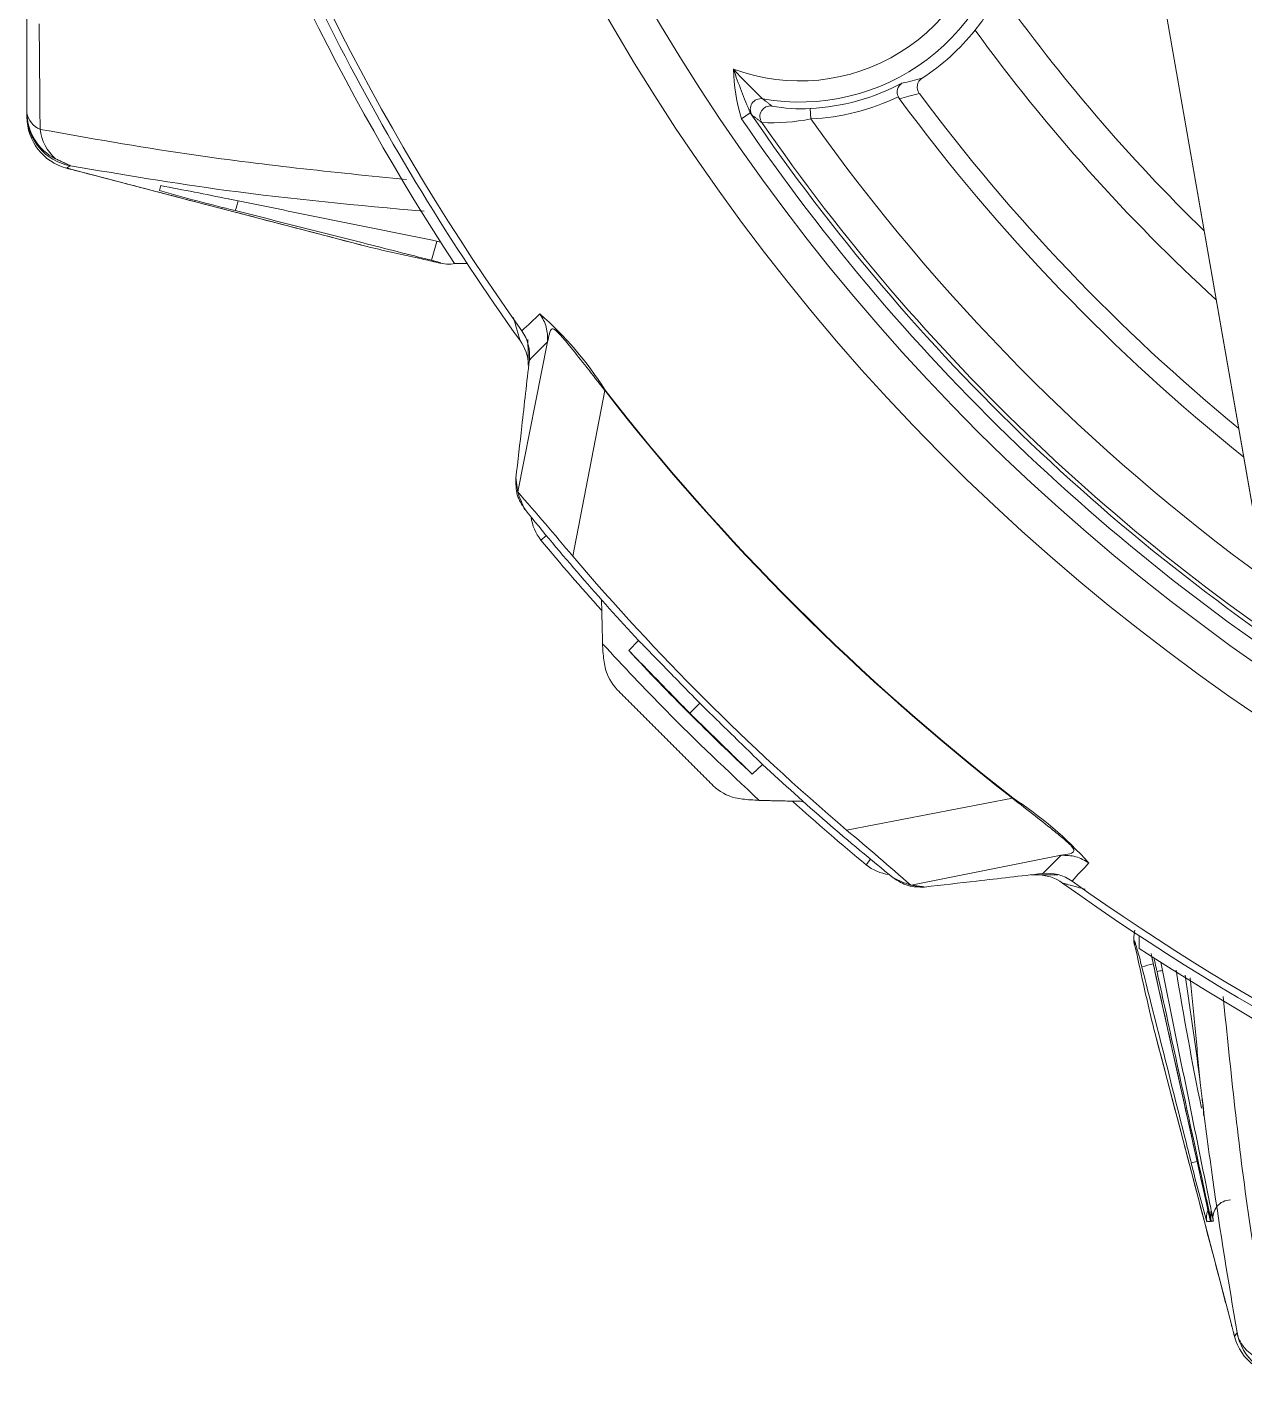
# Model space of a CAD drawing. Extents: x 8 to 113, y 2 to 87.
# Drawn here: x 103.543 to 105.271, y 33.388 to 35.304 of the extents above; entities that cross this region are included whole.
import ezdxf

# ---------------------------------------------------------------- set-up
doc = ezdxf.new("R2010")
doc.units = 0
doc.header["$MEASUREMENT"] = 0
doc.layers.add('OBJECT', color=7, linetype='CONTINUOUS')

msp = doc.modelspace()

# ---------------------------------------------------------------- linework, layer by layer
at = {"layer": 'OBJECT', "linetype": 'Continuous', "lineweight": 15}
for p, q in [((105.1171, 35.5749), (105.3032, 34.5092)), ((105.1171, 35.5744), (105.3032, 34.5087)), ((104.5701, 35.1821), (104.5577, 35.1737)), ((104.6561, 35.1735), (104.6554, 35.1885)), ((104.0241, 34.9927), (104.0241, 34.9927)), ((104.1679, 34.9682), (104.1499, 34.9682)), ((104.2397, 34.6439), (104.2822, 34.857)), ((104.318, 34.5524), (104.3633, 34.788)), ((104.2805, 34.5817), (104.2728, 34.5753)), ((104.3976, 34.4184), (104.4114, 34.4329)), ((104.4841, 34.3296), (104.4983, 34.3438)), ((104.5728, 34.2431), (104.5874, 34.2569)), ((104.7069, 34.1635), (104.9425, 34.2088)), ((104.741, 34.122), (104.7346, 34.1143)), ((104.7984, 34.0853), (105.0115, 34.1277)), ((105.1227, 33.9954), (105.1227, 34.0134)), ((105.1449, 33.9625), (105.2239, 33.6077)), ((105.1449, 33.9625), (105.1449, 33.9625)), ((105.1448, 33.8759), (105.2535, 33.4612)), ((105.1448, 33.8759), (105.1448, 33.8759))]:
    msp.add_line(p, q, dxfattribs=at)
at = {"layer": 'OBJECT', "linetype": 'Continuous', "lineweight": 15, "flags": 128}
msp.add_lwpolyline([(103.6051, 35.102), (103.7476, 35.0648), (104.0241, 34.9927)], dxfattribs=at)
at = {"layer": 'OBJECT', "linetype": 'Continuous', "lineweight": 15}
for centre, radius, start, end in [((106.9727, 36.8182), 3.0068, 199.7991, 266.1975), ((106.9727, 36.8182), 2.9472, 200.4368, 266.0663), ((106.9727, 36.8182), 3.375, 198.2807, 213.2401), ((106.9727, 36.8182), 3.36, 198.4108, 215.6734), ((106.9727, 36.8182), 3.35, 198.5143, 215.5044), ((-33.9188, 19.7143), 140.0874, 6.074565, 6.530405), ((104.6403, 35.4982), 0.2708, 249.6584, 353.9888), ((104.6403, 35.4982), 0.3008, 259.9202, 353.9888), ((104.7208, 35.4408), 0.2199, 320.021, 336.8927), ((106.9727, 36.8182), 2.5186, 215.5324, 225.7382), ((104.6403, 35.4982), 0.3186, 303.0564, 321.4145), ((106.9727, 36.8182), 2.5781, 216.091, 227.5326), ((105.2899, 35.495), 0.7848, 198.6254, 203.4916), ((105.0912, 35.7382), 0.7355, 222.1819, 226.7951), ((104.808, 35.2509), 0.2619, 181.4315, 197.1394), ((104.6403, 35.4982), 0.3101, 272.7893, 297.9305), ((104.7934, 35.2118), 0.0147, 122.0088, 208.0606), ((104.8222, 35.2186), 0.015, 122.9148, 216.573), ((104.5851, 35.1873), 0.015, 80.0239, 214.2268), ((104.6403, 35.4982), 0.3251, 272.7893, 295.5214), ((106.9727, 36.8182), 2.7223, 216.4098, 231.3094), ((106.9727, 36.8182), 2.6951, 216.6431, 230.6511), ((103.5727, 35.187), 0.0305, 189.6089, 247.9574), ((103.6156, 35.1823), 0.0729, 180.3225, 243.6424), ((103.6177, 35.1808), 0.075, 180.0001, 259.7109), ((103.6178, 35.1762), 0.0751, 179.9801, 255.3391), ((106.9727, 36.8182), 2.9067, 214.2537, 238.5533), ((104.5988, 35.177), 0.015, 82.7284, 214.5594), ((104.6405, 35.3932), 0.2053, 258.8355, 274.1759), ((103.6283, 35.1673), 0.0676, 187.2887, 228.1154), ((106.9727, 36.8182), 2.9217, 214.2537, 238.8549), ((104.6017, 35.4391), 0.2711, 266.7682, 281.5754), ((106.9727, 36.8182), 2.901, 214.6589, 238.3816), ((106.9727, 36.8182), 2.841, 215.3738, 233.958), ((103.5602, 35.1718), 0.0783, 299.504, 304.2679), ((108.1397, 33.93), 4.5544, 165.3883, 165.4791), ((104.4869, 37.7095), 2.7439, 254.0036, 256.3318), ((100.6397, 19.0863), 16.2889, 78.70961, 79.05438), ((103.7063, 35.0901), 0.1403, 340.5383, 346.4128), ((104.1099, 35.3185), 0.3369, 255.2365, 256.9113), ((103.7331, 35.0955), 0.4032, 342.269, 346.2418), ((104.1413, 35.0178), 0.0505, 253.7472, 280.9366), ((113.9023, 37.6795), 10.0626, 196.08522, 196.27922), ((103.5754, 35.6153), 1.0003, 312.0657, 314.0835), ((103.9414, 34.521), 0.5, 32.3343, 48.71), ((104.1967, 34.8378), 0.06, 353.4816, 35.5044), ((104.1928, 34.8226), 0.062, 1, 35.6734), ((107.1946, 31.9364), 4.1246, 134.9187, 135.4287), ((104.2422, 34.9432), 0.1968, 307.948, 308.1563), ((106.9717, 36.8172), 3.3047, 217.8807, 232.1193), ((106.9729, 36.8185), 3.3058, 217.8845, 232.1155), ((100.8218, 31.6403), 4.5501, 39.7923, 41.308), ((104.4091, 34.6991), 0.1781, 198.0463, 206.7885), ((106.9727, 36.8182), 3.5, 218.9328, 222.9616), ((104.3205, 34.615), 0.062, 186.4417, 219.7171), ((106.9727, 36.8182), 3.51, 219.7171, 221.8637), ((106.9727, 36.8182), 3.4902, 220.4808, 229.5192), ((106.9727, 36.8182), 3.52, 222.9828, 227.0172), ((104.4308, 34.4107), 0.0689, 193.7542, 223.9273), ((106.9727, 36.8182), 3.5, 227.0384, 231.0672), ((104.5652, 34.2763), 0.069, 226.068, 256.2329), ((106.9727, 36.8182), 3.51, 228.1381, 230.3849), ((105.1338, 34.0597), 0.2425, 141.9012, 142.0702), ((104.6381, 33.7431), 0.557, 42.1334, 56.8223), ((101.9116, 30.8039), 4.3704, 48.6608, 50.2388), ((102.0206, 37.1108), 4.2243, 314.5773, 315.0753), ((104.7742, 34.1621), 0.062, 230.3849, 263.6603), ((104.9923, 34.0422), 0.06, 54.4956, 96.5184), ((105.7316, 33.4566), 0.9481, 135.8609, 137.9899), ((104.8542, 34.2563), 0.1799, 243.2556, 251.9096), ((104.9776, 34.038), 0.062, 54.3364, 89.981), ((106.9727, 36.8182), 3.36, 234.3364, 266.6557), ((106.9727, 36.8182), 3.35, 234.4956, 266.4858), ((105.1589, 34.01), 0.044, 164.6923, 198.8613), ((106.9727, 36.8182), 3.375, 236.7599, 266.7562), ((105.2429, 33.5706), 0.4154, 103.9927, 106.3004), ((105.9507, 34.1445), 0.8261, 191.2038, 193.0983), ((105.0591, 34.4074), 0.4535, 281.2888, 282.274), ((110.4124, 34.8237), 5.3074, 189.313, 191.4656), ((99.0915, 33.0318), 6.1663, 7.16043, 8.63412), ((105.9953, 34.1018), 0.88, 193.0929, 194.8768), ((105.2427, 33.5423), 0.1554, 104.1253, 107.2736), ((106.9222, 34.1038), 1.7744, 193.4641, 196.2505), ((105.243, 33.6132), 0.025, 156.6543, 193.8434), ((100.9955, 32.7822), 4.3122, 11.0433, 11.3704), ((105.2584, 33.6162), 0.0345, 167.5432, 193.9018), ((105.2523, 33.6132), 0.025, 89.9888, 191.5181), ((104.7617, 37.8685), 4.2856, 276.1209, 276.1901), ((105.243, 33.6124), 0.0186, 158.9087, 193.8931), ((105.3262, 33.4057), 0.0783, 145.7318, 150.5742), ((105.3307, 33.4634), 0.0752, 194.8017, 270.0176), ((105.3353, 33.4632), 0.075, 190.2891, 269.9999), ((105.321, 33.4725), 0.0661, 221.413, 263.1829)]:
    msp.add_arc(centre, radius, start, end, dxfattribs=at)
for points, knots in [([(103.5427, 35.1819), (103.5427, 35.216), (103.5427, 35.2695), (103.5427, 35.3244), (103.5427, 35.3443)], [0, 0, 0, 0, 0.636849, 1, 1, 1, 1]), ([(103.5601, 35.3086), (103.5602, 35.2896), (103.5606, 35.239), (103.5611, 35.1895), (103.5613, 35.1587)], [0, 0, 0, 0, 0.376841, 1, 1, 1, 1]), ([(104.7856, 35.2243), (104.7904, 35.2253), (104.8, 35.2273), (104.8094, 35.2299), (104.8141, 35.2312)], [0, 0, 0, 0, 0.495113, 1, 1, 1, 1]), ([(104.8102, 35.2097), (104.8053, 35.2083), (104.796, 35.2056), (104.7864, 35.2034), (104.7818, 35.2024)], [0, 0, 0, 0, 0.525726, 1, 1, 1, 1]), ([(103.5427, 35.1763), (103.5427, 35.177), (103.5427, 35.1785), (103.5427, 35.18), (103.5427, 35.1808)], [0, 0, 0, 0, 0.470469, 1, 1, 1, 1]), ([(104.5727, 35.1789), (104.5722, 35.1794), (104.5717, 35.18), (104.5704, 35.1818), (104.5701, 35.1821)], [0, 0, 0, 0, 0.819211, 1, 1, 1, 1]), ([(103.5613, 35.1587), (103.6307, 35.1464), (103.8028, 35.1157), (103.9776, 35.0979), (104.0818, 35.0873)], [0, 0, 0, 0, 0.403293, 1, 1, 1, 1]), ([(104.1071, 35.0423), (104.013, 35.0509), (103.8443, 35.0663), (103.6779, 35.0945), (103.6043, 35.107)], [0, 0, 0, 0, 0.557485, 1, 1, 1, 1]), ([(103.6051, 35.102), (103.6373, 35.0935), (103.777, 35.0571), (103.9167, 35.0207), (104.0241, 34.9927)], [0, 0, 0, 0, 0.230946, 1, 1, 1, 1]), ([(103.8287, 35.06), (103.8665, 35.0523), (103.967, 35.0319), (104.0676, 35.0115), (104.1303, 34.9987)], [0, 0, 0, 0, 0.375601, 1, 1, 1, 1]), ([(104.1172, 34.9727), (104.0849, 34.9809), (103.992, 35.0045), (103.8991, 35.028), (103.8385, 35.0434)], [0, 0, 0, 0, 0.347831, 1, 1, 1, 1]), ([(104.0336, 34.9903), (104.0569, 34.985), (104.0878, 34.978), (104.1188, 34.9712), (104.1264, 34.9695)], [0, 0, 0, 0, 0.752711, 1, 1, 1, 1]), ([(104.1264, 34.9695), (104.1274, 34.9693), (104.1293, 34.9689), (104.1305, 34.9688), (104.1304, 34.969), (104.1288, 34.9695), (104.1259, 34.9704), (104.1219, 34.9715), (104.1188, 34.9723), (104.1172, 34.9727)], [0, 0, 0, 0, 0.140413, 0.280746, 0.419019, 0.557141, 0.697845, 0.842812, 1, 1, 1, 1]), ([(104.2713, 34.8967), (104.2749, 34.8906), (104.282, 34.8783), (104.2821, 34.8641), (104.2822, 34.857)], [0, 0, 0, 0, 0.5, 1, 1, 1, 1]), ([(104.3633, 34.788), (104.3633, 34.788), (104.3547, 34.799), (104.3375, 34.8211), (104.3156, 34.8488), (104.3041, 34.8625), (104.2948, 34.8726), (104.291, 34.8755), (104.2868, 34.8752), (104.2848, 34.8686), (104.283, 34.861), (104.2822, 34.857), (104.2822, 34.857)], [0, 0, 0, 0, 0.000008, 0.138336, 0.276648, 0.396795, 0.417207, 0.570266, 0.591197, 0.794579, 0.999992, 1, 1, 1, 1]), ([(104.2563, 34.831), (104.2527, 34.7997), (104.2464, 34.7438), (104.24, 34.6879), (104.2372, 34.6633)], [0, 0, 0, 0, 0.56, 1, 1, 1, 1]), ([(104.2501, 34.6188), (104.2457, 34.6256), (104.2369, 34.6391), (104.2371, 34.6552), (104.2372, 34.6633)], [0, 0, 0, 0, 0.49976, 1, 1, 1, 1]), ([(104.3603, 34.4281), (104.3899, 34.3964), (104.4614, 34.3196), (104.538, 34.2478), (104.5828, 34.2057)], [0, 0, 0, 0, 0.413968, 1, 1, 1, 1]), ([(104.3638, 34.3943), (104.3626, 34.4017), (104.3609, 34.4126), (104.3604, 34.4244), (104.3603, 34.4281)], [0, 0, 0, 0, 0.681914, 1, 1, 1, 1]), ([(104.5828, 34.2057), (104.5747, 34.2062), (104.5628, 34.2068), (104.5522, 34.2087), (104.5488, 34.2093)], [0, 0, 0, 0, 0.677957, 1, 1, 1, 1]), ([(105.0115, 34.1277), (105.0115, 34.1277), (105.0117, 34.1278), (105.0196, 34.1295), (105.033, 34.1299), (105.0286, 34.1387), (105.0202, 34.1469), (105.0123, 34.1536), (104.9962, 34.1667), (104.9754, 34.1831), (104.9534, 34.2003), (104.9425, 34.2088), (104.9425, 34.2088)], [0, 0, 0, 0, 0.000008, 0.011235, 0.408406, 0.550964, 0.581776, 0.700643, 0.724685, 0.86239, 0.999992, 1, 1, 1, 1]), ([(105.0512, 34.1168), (105.0451, 34.1204), (105.0328, 34.1275), (105.0186, 34.1277), (105.0115, 34.1277)], [0, 0, 0, 0, 0.499999, 1, 1, 1, 1]), ([(104.8178, 34.0827), (104.8097, 34.0826), (104.7936, 34.0825), (104.78, 34.0912), (104.7733, 34.0956)], [0, 0, 0, 0, 0.49976, 1, 1, 1, 1]), ([(104.9855, 34.1019), (104.9542, 34.0983), (104.8983, 34.0919), (104.8424, 34.0855), (104.8178, 34.0827)], [0, 0, 0, 0, 0.56, 1, 1, 1, 1]), ([(105.0459, 34.0794), (105.0442, 34.0799), (105.0345, 34.0826), (105.0231, 34.0858), (105.0154, 34.0879), (105.0138, 34.0884), (105.0137, 34.0884), (105.0137, 34.0884)], [0, 0, 0, 0, 0.11528, 0.642019, 0.819139, 0.969792, 1, 1, 1, 1]), ([(105.1174, 33.9954), (105.1168, 33.998), (105.1157, 34.0033), (105.1153, 34.0069), (105.1158, 34.0065), (105.1174, 34.002), (105.1198, 33.994), (105.1229, 33.9827), (105.1252, 33.9739), (105.1263, 33.9693)], [0, 0, 0, 0, 0.139689, 0.279382, 0.417148, 0.554966, 0.695484, 0.840219, 1, 1, 1, 1]), ([(105.1382, 33.9025), (105.1355, 33.9141), (105.1284, 33.9451), (105.1216, 33.9761), (105.1174, 33.9954)], [0, 0, 0, 0, 0.376875, 1, 1, 1, 1]), ([(105.1449, 33.9625), (105.1438, 33.9676), (105.1418, 33.9769), (105.1402, 33.9846), (105.1395, 33.9881)], [0, 0, 0, 0, 0.551333, 1, 1, 1, 1]), ([(105.1263, 33.9693), (105.1304, 33.9531), (105.1508, 33.8723), (105.1742, 33.7794), (105.1935, 33.7027), (105.1966, 33.6906)], [0, 0, 0, 0, 0.173989, 0.869943, 1, 1, 1, 1]), ([(105.1435, 33.9819), (105.1446, 33.9773), (105.146, 33.971), (105.1475, 33.9644), (105.1479, 33.9626)], [0, 0, 0, 0, 0.734629, 1, 1, 1, 1]), ([(105.223, 33.6324), (105.2125, 33.6841), (105.1892, 33.7986), (105.1659, 33.9131), (105.1532, 33.9759)], [0, 0, 0, 0, 0.451757, 1, 1, 1, 1]), ([(105.2239, 33.6078), (105.2202, 33.6241), (105.2021, 33.7054), (105.1758, 33.8236), (105.1531, 33.9256), (105.1449, 33.9625)], [0, 0, 0, 0, 0.137598, 0.687988, 1, 1, 1, 1]), ([(105.1479, 33.9626), (105.1514, 33.9463), (105.1691, 33.8649), (105.1948, 33.7467), (105.2169, 33.6447), (105.2249, 33.6079)], [0, 0, 0, 0, 0.137747, 0.688736, 1, 1, 1, 1]), ([(105.2418, 33.9273), (105.2526, 33.8215), (105.2704, 33.6468), (105.3011, 33.4747), (105.3132, 33.4068)], [0, 0, 0, 0, 0.605336, 1, 1, 1, 1]), ([(105.2535, 33.4612), (105.2497, 33.4759), (105.2289, 33.5551), (105.1927, 33.6933), (105.1603, 33.8168), (105.1448, 33.8759)], [0, 0, 0, 0, 0.106127, 0.572707, 1, 1, 1, 1]), ([(105.2615, 33.4498), (105.2494, 33.522), (105.2309, 33.6328), (105.2167, 33.7443), (105.2118, 33.7831)], [0, 0, 0, 0, 0.651558, 1, 1, 1, 1]), ([(105.2136, 33.7597), (105.2136, 33.7595), (105.2147, 33.7559), (105.2137, 33.7657), (105.2122, 33.7791), (105.2118, 33.7831)], [0, 0, 0, 0, 0.043036, 0.709224, 1, 1, 1, 1]), ([(105.2249, 33.6079), (105.2251, 33.6079), (105.2261, 33.608), (105.227, 33.6081), (105.2278, 33.6082)], [0, 0, 0, 0, 0.218681, 1, 1, 1, 1]), ([(105.2615, 33.4498), (105.262, 33.4475), (105.2637, 33.4401), (105.2683, 33.4334), (105.2714, 33.4288)], [0, 0, 0, 0, 0.311848, 1, 1, 1, 1])]:
    msp.add_open_spline(points, degree=3, knots=knots, dxfattribs=at)
for points in [[(104.5877, 35.2021), (104.6007, 35.1918)], [(104.7818, 35.2024), (104.7804, 35.2049)], [(103.5427, 35.1808), (103.5427, 35.1819)], [(104.5864, 35.1684), (104.5727, 35.1789)], [(103.6043, 35.107), (103.5832, 35.117)], [(103.5988, 35.1036), (103.6051, 35.102)], [(104.2548, 34.8237), (104.2542, 34.8601)], [(104.2822, 34.857), (104.2822, 34.857)], [(104.2372, 34.6633), (104.2397, 34.6439)], [(104.3588, 34.4907), (104.3603, 34.4281)], [(104.4983, 34.3438), (104.4114, 34.4329)], [(104.3976, 34.4184), (104.4841, 34.3296)], [(104.5174, 34.2266), (104.3811, 34.3629)], [(104.5874, 34.2569), (104.4983, 34.3438)], [(104.4841, 34.3296), (104.5728, 34.2431)], [(104.6452, 34.2043), (104.5828, 34.2057)], [(105.0115, 34.1277), (105.0115, 34.1277)], [(104.7984, 34.0853), (104.8178, 34.0827)], [(105.0071, 34.1), (104.9693, 34.1)], [(105.2097, 33.8005), (105.195, 33.9536)], [(105.2118, 33.7831), (105.2097, 33.8005)], [(105.2547, 33.4569), (105.2535, 33.4612)], [(105.258, 33.4442), (105.2547, 33.4569)]]:
    msp.add_open_spline(points, degree=1, dxfattribs=at)

doc.saveas('drawing.dxf')
